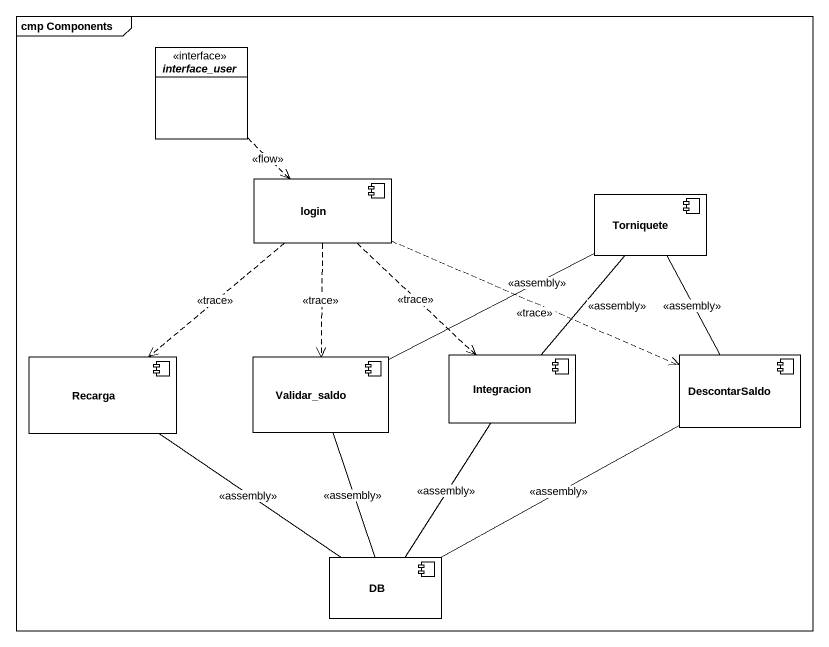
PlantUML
@startuml
mainframe cmp Components
allowmixing
hide circle
hide empty members
interface interface_user
component login
component Torniquete
component Recarga
component Validar_saldo
component Integracion
component DescontarSaldo
component DB
interface_user ..> login : <<flow>>
login ..> Recarga : <<trace>>
login ..> Validar_saldo : <<trace>>
login ..> Integracion : <<trace>>
login .right.> DescontarSaldo : <<trace>>
Torniquete -left- Validar_saldo : <<assembly>>
Integracion -up- Torniquete : <<assembly>>
DescontarSaldo -up- Torniquete : <<assembly>>
DB -up- Recarga : <<assembly>>
DB -up- Validar_saldo : <<assembly>>
DB -up- Integracion : <<assembly>>
DB -right- DescontarSaldo : <<assembly>>
@enduml
